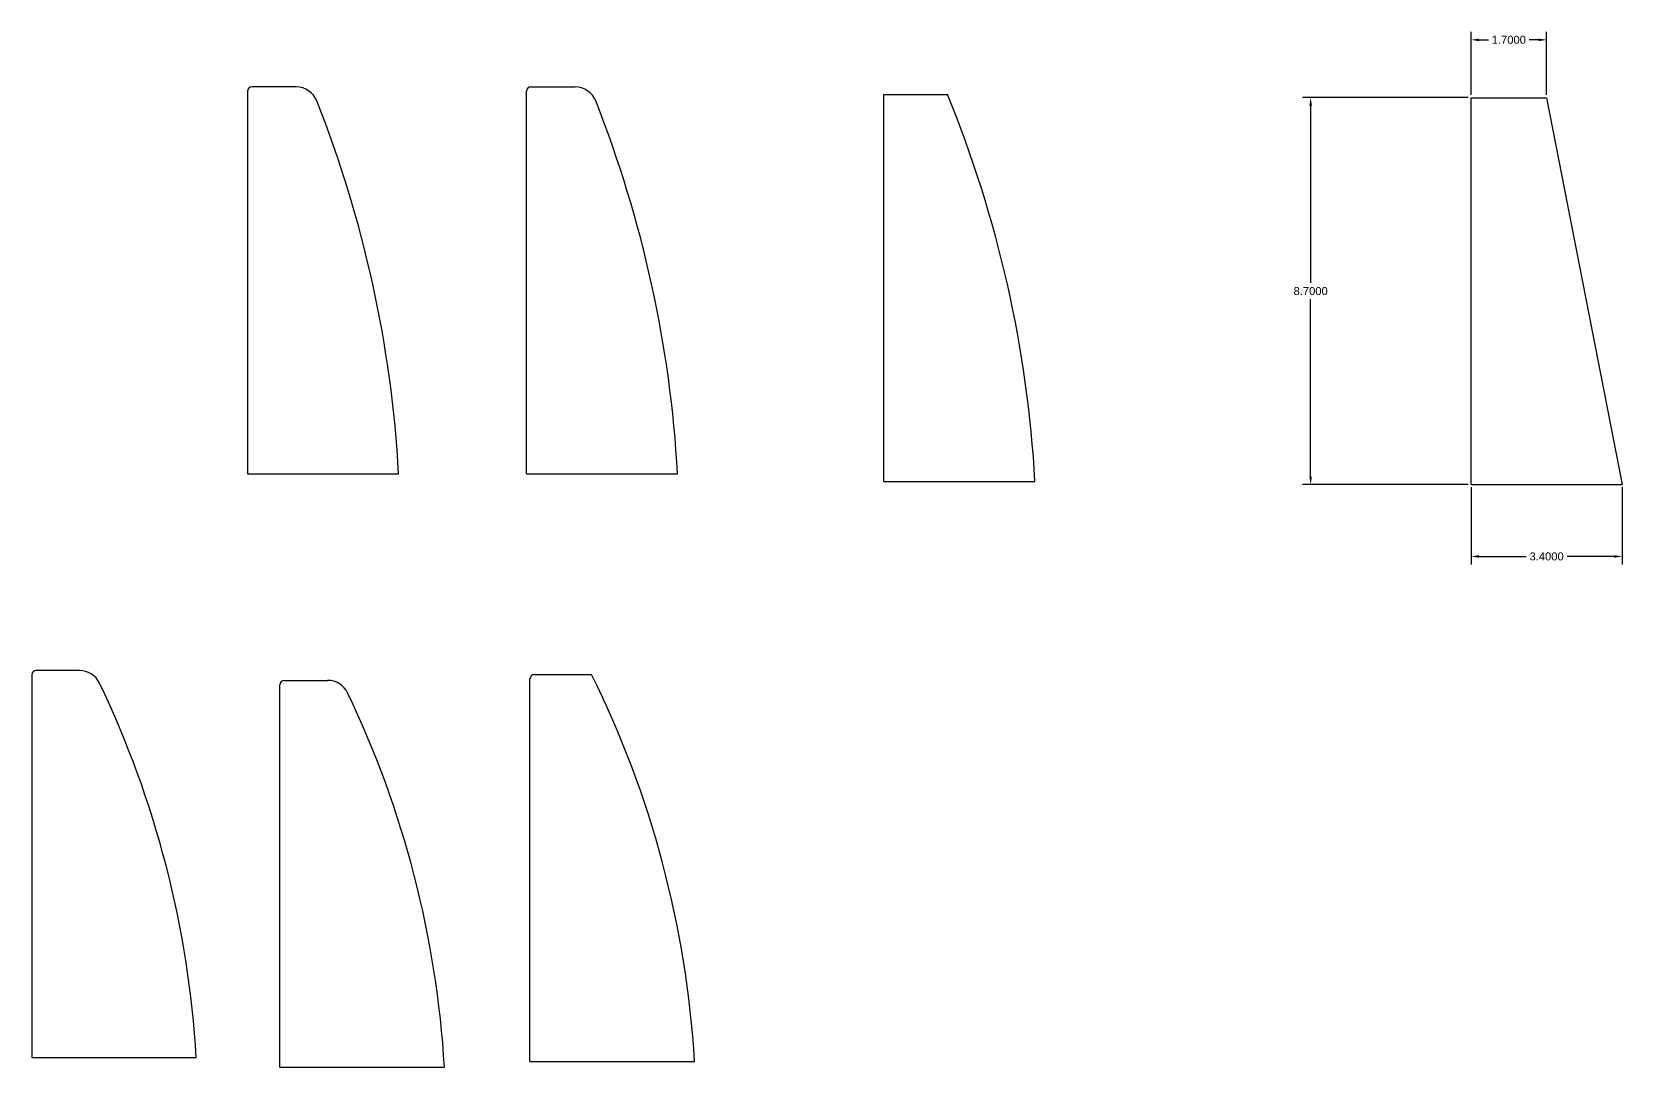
# Model space of a CAD drawing. Header units: centimetres. Extents: x -59 to 582, y -114 to 59.
# Drawn here: x -59.31 to -23.54, y -6.77 to 16.51 of the extents above; entities that cross this region are included whole.
import ezdxf

# ---------------------------------------------------------------- set-up
doc = ezdxf.new("R2010")
doc.units = ezdxf.units.CM
doc.header["$MEASUREMENT"] = 0
doc.layers.add('Airfoil', color=3, linetype='Continuous')
doc.styles.get("Standard").update_dxf_attribs({"font": 'arial.ttf'})
doc.dimstyles.get("Standard").update_dxf_attribs({"dimtxt": 0.18, "dimasz": 0.18, "dimexe": 0.18, "dimexo": 0.0625, "dimgap": 0.09, "dimtad": 0, "dimtih": 1, "dimtoh": 1, "dimdec": 4, "dimzin": 0, "dimdsep": 46, "dimtxsty": 'Standard', "dimcen": 0.09, "dimadec": 0, "dimazin": 0, "dimtfac": 1, "dimtdec": 4, "dimtofl": 0, "dimtmove": 0, "dimatfit": 3, "dimfxl": 1, "dimtolj": 1, "dimtzin": 0, "dimarcsym": 0})

# ---------------------------------------------------------------- blocks, each defined once
blk = doc.blocks.new('*D9')
at = {"layer": 'Airfoil', "color": 0, "lineweight": -2, "transparency": 16777216}
for p, q in [((-26.998, 15.033), (-30.722, 15.033)), ((-30.542, 14.853), (-30.542, 10.865)), ((-30.542, 6.513), (-30.542, 10.501)), ((-26.998, 6.333), (-30.722, 6.333))]:
    blk.add_line(p, q, dxfattribs=at)
at = {"layer": 'Airfoil', "color": 0, "transparency": 16777216}
for points in [[(-30.572, 14.853), (-30.512, 14.853), (-30.542, 15.033)], [(-30.572, 6.513), (-30.512, 6.513), (-30.542, 6.333)]]:
    blk.add_solid(points, dxfattribs=at)
at = {"layer": 'Defpoints', "color": 0, "transparency": 16777216}
for p in [(-30.542, 15.033), (-26.935, 15.033), (-26.935, 6.333)]:
    blk.add_point(p, dxfattribs=at)
at = {"layer": 'Airfoil', "color": 0, "transparency": 16777216, "insert": (-30.542, 10.683), "char_height": 0.18, "attachment_point": 5}
blk.add_mtext('\\A1;8.7000', dxfattribs=at)
blk = doc.blocks.new('*D10')
at = {"layer": 'Airfoil', "color": 0, "lineweight": -2, "transparency": 16777216}
for p, q in [((-26.935, 6.27), (-26.935, 4.535)), ((-23.535, 6.27), (-23.535, 4.535)), ((-26.755, 4.715), (-25.698, 4.715)), ((-23.715, 4.715), (-24.772, 4.715))]:
    blk.add_line(p, q, dxfattribs=at)
at = {"layer": 'Airfoil', "color": 0, "transparency": 16777216}
for points in [[(-26.755, 4.745), (-26.755, 4.685), (-26.935, 4.715)], [(-23.715, 4.745), (-23.715, 4.685), (-23.535, 4.715)]]:
    blk.add_solid(points, dxfattribs=at)
at = {"layer": 'Defpoints', "color": 0, "transparency": 16777216}
for p in [(-26.935, 6.333), (-23.535, 6.333), (-23.535, 4.715)]:
    blk.add_point(p, dxfattribs=at)
at = {"layer": 'Airfoil', "color": 0, "transparency": 16777216, "insert": (-25.235, 4.715), "char_height": 0.18, "attachment_point": 5}
blk.add_mtext('\\A1;3.4000', dxfattribs=at)
blk = doc.blocks.new('*D11')
at = {"layer": 'Airfoil', "color": 0, "lineweight": -2, "transparency": 16777216}
for p, q in [((-26.935, 15.095), (-26.935, 16.514)), ((-25.235, 15.095), (-25.235, 16.514)), ((-26.755, 16.334), (-26.54, 16.334)), ((-25.415, 16.334), (-25.63, 16.334))]:
    blk.add_line(p, q, dxfattribs=at)
at = {"layer": 'Airfoil', "color": 0, "transparency": 16777216}
for points in [[(-26.755, 16.364), (-26.755, 16.304), (-26.935, 16.334)], [(-25.415, 16.364), (-25.415, 16.304), (-25.235, 16.334)]]:
    blk.add_solid(points, dxfattribs=at)
at = {"layer": 'Defpoints', "color": 0, "transparency": 16777216}
for p in [(-25.235, 16.334), (-26.935, 15.033), (-25.235, 15.033)]:
    blk.add_point(p, dxfattribs=at)
at = {"layer": 'Airfoil', "color": 0, "transparency": 16777216, "insert": (-26.085, 16.334), "char_height": 0.18, "attachment_point": 5}
blk.add_mtext('\\A1;1.7000', dxfattribs=at)

msp = doc.modelspace()

# ---------------------------------------------------------------- linework, layer by layer
at = {"layer": 'Airfoil'}
for p, q in [((-48.18118, 6.57638), (-48.18118, 15.17638)), ((-48.08118, 15.27638), (-47.08748, 15.27638)), ((-40.14208, 15.10312), (-38.71066, 15.10312)), ((-40.14208, 6.40312), (-40.14208, 15.10312)), ((-26.93519, 15.0326), (-25.23519, 15.0326)), ((-26.93519, 6.3326), (-26.93519, 15.0326)), ((-25.23519, 15.0326), (-23.53519, 6.3326)), ((-48.18118, 6.57638), (-44.78118, 6.57638)), ((-40.14208, 6.40312), (-36.74208, 6.40312)), ((-26.93519, 6.3326), (-23.53519, 6.3326)), ((-53.72467, -6.77125), (-53.72467, 1.82875)), ((-53.62467, 1.92875), (-52.65324, 1.92875)), ((-48.10018, -6.64064), (-48.10018, 1.95936)), ((-48.00018, 2.05936), (-46.71639, 2.05936)), ((-53.72467, -6.77125), (-50.02467, -6.77125)), ((-48.10018, -6.64064), (-44.40018, -6.64064))]:
    msp.add_line(p, q, dxfattribs=at)
for points in [[(-54.35417, 15.27638, 0.41421356), (-54.45417, 15.17638), (-54.45417, 6.57638), (-51.05417, 6.57638, 0.08023934), (-52.89546, 14.96013, 0.30782145), (-53.36047, 15.27638)], [(-59.3051, -6.55057), (-55.6051, -6.55057, 0.0971895), (-57.78279, 1.86555, 0.28859054), (-58.23367, 2.14943), (-59.2051, 2.14943, 0.41421356), (-59.3051, 2.04943)]]:
    msp.add_lwpolyline(points, format="xyb", close=True, dxfattribs=at)
for centre, radius, start, end in [((-48.08118, 15.17638), 0.1, 90, 180), ((-47.08748, 14.77638), 0.5, 21.562047, 90), ((-63.61563, 4.89508), 26.91583, 3.211859, 22.28773), ((-71.65473, 5.06833), 26.91583, 3.211859, 21.562047), ((-53.62467, 1.82875), 0.1, 90, 180), ((-52.65324, 1.42875), 0.5, 25.609442, 90), ((-48.00018, 1.95936), 0.1, 90, 180), ((-66.93326, -7.98132), 22.57293, 3.404986, 26.411222), ((-72.55776, -8.11193), 22.57293, 3.404986, 25.609442)]:
    msp.add_arc(centre, radius, start, end, dxfattribs=at)

# ---------------------------------------------------------------- dimensions: what is measured, and where the dimension line sits
for base, p1, p2, picture, middle in [((-25.23519, 16.33407), (-26.93519, 15.0326), (-25.23519, 15.0326), '*D11', (-26.08519, 16.33407)), ((-23.53519, 4.71469), (-26.93519, 6.3326), (-23.53519, 6.3326), '*D10', (-25.23519, 4.71469))]:
    dim = msp.add_linear_dim(base=base, p1=p1, p2=p2, dimstyle='Standard', dxfattribs=at)
    dim.commit()
    dim.dimension.update_dxf_attribs({"geometry": picture, "text_midpoint": middle})
dim = msp.add_linear_dim(base=(-30.54248, 15.0326), p1=(-26.93519, 6.3326), p2=(-26.93519, 15.0326), angle=90, dimstyle='Standard', dxfattribs=at)
dim.commit()
dim.dimension.update_dxf_attribs({"geometry": '*D9', "text_midpoint": (-30.54248, 10.6826)})

doc.saveas('drawing.dxf')
